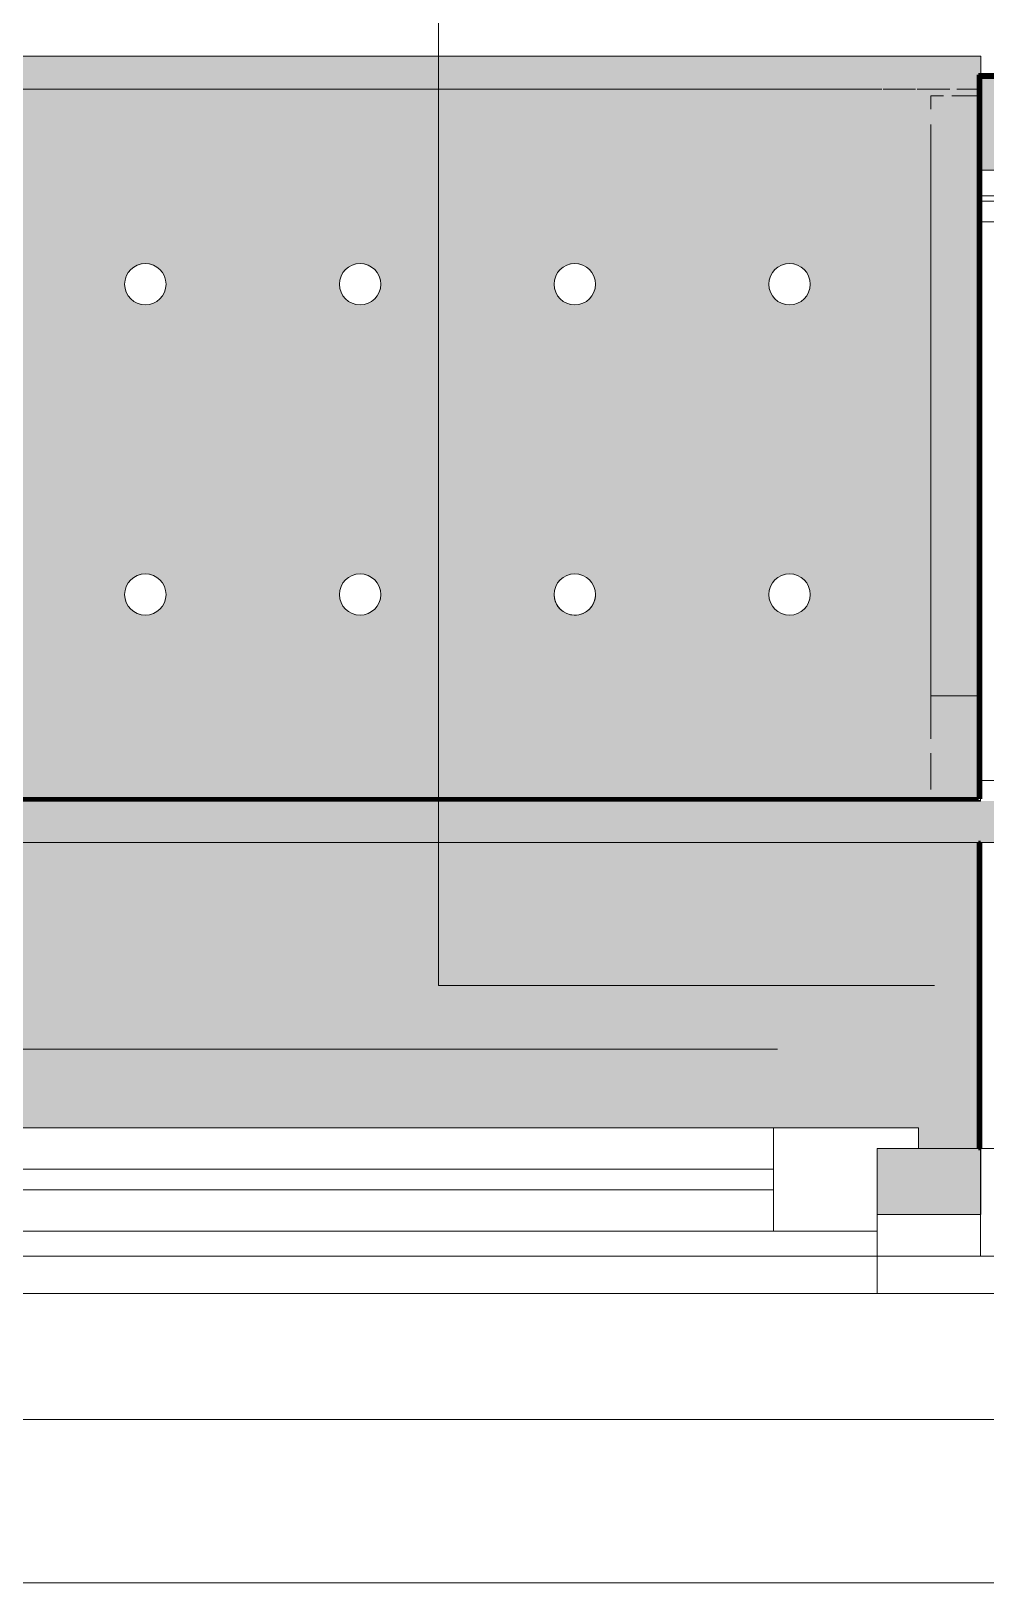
# Model space of a CAD drawing. Header units: millimetres. Extents: x 35157 to 232994, y -8553 to 29000.
# Drawn here: x 51431 to 51893, y -258 to 492 of the extents above; entities that cross this region are included whole.
import ezdxf

# ---------------------------------------------------------------- set-up
doc = ezdxf.new("R2010")
doc.units = ezdxf.units.MM
doc.linetypes.add('Осевая', pattern=[3175, 635, -476.25, 1587.5, -476.25])
for name, color, linetype, lineweight in [('A-GLAZ', 7, 'Continuous', 9), ('A-GLAZ-1', 7, 'Continuous', 13), ('A-WALL', 7, 'Continuous', 9), ('A-WALL-IDEN', 7, 'Continuous', 9), ('I-WALL', 7, 'Continuous', 9), ('Оси-2', 7, 'Осевая', 9)]:
    doc.layers.add(name, color=color, linetype=linetype, lineweight=lineweight)
for name, color, linetype, lineweight, true_color in [('A-WALL-1', 7, 'Continuous', 9, 0xc0c0c0), ('A-WALL-2', 7, 'Continuous', 9, 0xcbc7bf), ('A-WALL-4', 7, 'Continuous', 9, 0xff80c0), ('I-WALL-19', 7, 'Continuous', 80, 0xffd2ff), ('I-WALL-5', 7, 'Continuous', 9, 0xc0c0c0), ('I-WALL-9', 7, 'Continuous', 80, 0xff80c0), ('S-WALL-ANLY', 7, 'Continuous', 13, 0x008040), ('Знаки-1', 7, 'Continuous', 9, 0xc1bbaf), ('Знаки-3', 9, 'Continuous', 9, 0x808080), ('Знаки-4', 7, 'Continuous', 9, 0xaba79f), ('Знаки-5', 7, 'Continuous', 9, 0xd1cabb), ('Знаки-6', 7, 'Continuous', 9, 0xccc5b7), ('Знаки-7', 7, 'Continuous', 9, 0xd5cdbe), ('Знаки-8', 7, 'Continuous', 9, 0xd4ccbd)]:
    doc.layers.add(name, color=color, linetype=linetype, lineweight=lineweight, true_color=true_color)
doc.layers.add('Знаки-2', color=7, linetype='Continuous', lineweight=9, transparency=0.5)
pattern_1 = [(0, (0, 0), (121.92, 30.48), [10.058, -81.382, 10.058, -81.382, -487.68]), (0, (0, 0), (121.92, 30.48), [-182.88, 10.058, -172.822, 10.058, -81.382, -213.36]), (0, (0, 0), (121.92, 30.48), [-457.2, 10.058, -50.902, 10.058, -142.342]), (120, (45.72, 15.24), (-87.356454, 90.345817), [10.058, -81.382, 10.058, -81.382, -487.68]), (120, (45.72, 15.24), (-87.356454, 90.345817), [-182.88, 10.058, -172.822, 10.058, -81.382, -213.36]), (120, (45.72, 15.24), (-87.356454, 90.345817), [-457.2, 10.058, -50.902, 10.058, -142.342]), (240, (60.96, 76.2), (-34.563546, -120.825817), [10.058, -81.382, 10.058, -81.382, -487.68]), (240, (60.96, 76.2), (-34.563546, -120.825817), [-182.88, 10.058, -172.822, 10.058, -81.382, -213.36]), (240, (60.96, 76.2), (-34.563546, -120.825817), [-457.2, 10.058, -50.902, 10.058, -142.342])]
pattern_2 = [(45, (0, 0), (-106.066, 106.066), []), (135, (0, 0), (-106.066, -106.066), [])]

# ---------------------------------------------------------------- blocks, each defined once
blk = doc.blocks.new('120_Окно_СКБ_2Ст - 120_Окно_СКБ_2Ст 3100х2500 _мал_ створка слева-2_-V21-План отделки стен 2 этажа в осях 12-23')
at = {"layer": 'A-GLAZ'}
for p, q in [((1550, -57), (-1550, -57)), ((-1430, -107), (-770, -107)), ((-770, -117), (-1430, -117)), ((-1550, -127), (-1530.21, -127)), ((-1530.21, -127), (-1500, -127))]:
    blk.add_line(p, q, dxfattribs=at)
at = {"layer": 'A-GLAZ-1'}
for p, q in [((-1550, -57), (-1480, -57)), ((-1480, -57), (-1480, -127)), ((-720, -87), (-1480, -87)), ((-1480, -87), (-1480, -127)), ((-1430, -137), (-1430, -87)), ((-1480, -127), (-1550, -127)), ((-1480, -127), (-1500, -127)), ((-1500, -127), (-1500, -137)), ((-1500, -137), (-700, -137)), ((-700, -137), (-1500, -137))]:
    blk.add_line(p, q, dxfattribs=at)
blk = doc.blocks.new('Зашивка радиатора_ с перфорацией М6 - Зашивка радиатора_ с перфорацией М6-V45-План отделки стен 2 этажа в осях 12-23')
at = {"layer": 'Знаки-2'}
for points in [[(2640.21, 380), (2640.21, 348.19), (2660.21, 348.19), (2660.21, 338.19), (490.21, 338.19), (490.21, 348.19), (510.21, 348.19), (510.21, 380), (440.21, 380), (440.21, 348.19), (460.21, 348.19), (460.21, 338.19), (-339.79, 338.19), (-339.79, 348.19), (-319.79, 348.19), (-319.79, 380), (-370, 380), (-369.79, 200.19), (2690, 200.19), (2690, 380), (2660.21, 380)], [(2682.15, -163.94), (-369.79, -163.94), (-370, -179.94), (2690, -179.94), (2690, -163.94), (2682.38, -163.94)], [(-225.86, -163.94), (-260, -164.51), (-259.32, -179.94), (-220, -179.94), (-220.68, -163.94), (-222.83, -163.94)], [(-225.86, -163.94), (-260, -164.51), (-259.32, -179.94), (-220, -179.94), (-220.68, -163.94), (-222.83, -163.94)], [(-239.38, -163.94), (-250, -163.94), (-249.66, -179.94), (-230, -179.94), (-230.34, -163.94), (-237.41, -163.94)], [(-230, -163.94), (-250, -163.94), (-249.66, -179.94), (-230, -179.94), (-230, -164.72)], [(-154.14, -163.94), (-160, -164.19), (-159.32, -179.94), (-120, -179.94), (-120.68, -163.94), (-150, -163.94)], [(-135, -163.94), (-160, -164.19), (-159.32, -179.94), (-120, -179.94), (-120.68, -163.94), (-134.82, -163.94)], [(-140.07, -163.94), (-150, -164.63), (-149.66, -179.94), (-130, -179.94), (-130.34, -163.94), (-140, -163.94)], [(-147.07, -163.94), (-150, -164.63), (-149.66, -179.94), (-130, -179.94), (-130.34, -163.94), (-145.18, -163.94)], [(-60, -163.94), (-59.32, -179.94), (-20, -179.94), (-20.68, -163.94), (-59.32, -163.94)], [(-60, -163.94), (-59.32, -179.94), (-20, -179.94), (-20.68, -163.94), (-59.32, -163.94)], [(-49.66, -163.94), (-50, -163.94), (-49.66, -179.94), (-30, -179.94), (-30.34, -163.94), (-48.66, -163.94)], [(-32.93, -163.94), (-50, -163.94), (-49.66, -179.94), (-30, -179.94), (-30.34, -163.94), (-31.34, -163.94)], [(50.34, -163.94), (40, -163.94), (40.68, -179.94), (80, -179.94), (79.32, -163.94), (51.34, -163.94)], [(40, -163.94), (40.68, -179.94), (80, -179.94), (79.32, -163.94), (40.68, -163.94)], [(67.07, -163.94), (50, -163.94), (50.34, -179.94), (70, -179.94), (69.66, -163.94), (68.66, -163.94)], [(52.93, -163.94), (50, -163.94), (50.34, -179.94), (70, -179.94), (69.66, -163.94), (55, -163.94)]]:
    blk.add_hatch(color=256, dxfattribs=at).paths.add_polyline_path(points)
h = blk.add_hatch(color=256, dxfattribs=at)
h.paths.add_polyline_path([(2690, 180), (-369.79, 179.19), (-369.79, -179.94), (2690, -179.94), (2690, 96.12)])
h.paths.add_polyline_path([(2627.5, 90.35), (2632.5, 89.02), (2636.16, 85.35), (2637.5, 80.35), (2636.16, 75.35), (2632.5, 71.69), (2627.5, 70.35), (2622.5, 71.69), (2618.84, 75.35), (2617.5, 80.35), (2618.84, 85.35), (2622.5, 89.02), (2624.91, 90.01)])
h.paths.add_polyline_path([(2523.75, 90.35), (2528.75, 89.02), (2532.41, 85.35), (2533.75, 80.35), (2532.41, 75.35), (2528.75, 71.69), (2523.75, 70.35), (2518.75, 71.69), (2515.09, 75.35), (2513.75, 80.35), (2515.09, 85.35), (2518.75, 89.02), (2521.16, 90.01)])
h.paths.add_polyline_path([(2420, 90.35), (2425, 89.02), (2428.66, 85.35), (2430, 80.35), (2428.66, 75.35), (2425, 71.69), (2420, 70.35), (2415, 71.69), (2411.34, 75.35), (2410, 80.35), (2411.34, 85.35), (2415, 89.02), (2417.41, 90.01)])
h.paths.add_polyline_path([(863.75, 90.35), (868.75, 89.02), (872.41, 85.35), (873.75, 80.35), (872.41, 75.35), (868.75, 71.69), (863.75, 70.35), (858.75, 71.69), (855.09, 75.35), (853.75, 80.35), (855.09, 85.35), (858.75, 89.02), (861.16, 90.01)])
h.paths.add_polyline_path([(2316.25, 90.35), (2321.25, 89.02), (2324.91, 85.35), (2326.25, 80.35), (2324.91, 75.35), (2321.25, 71.69), (2316.25, 70.35), (2311.25, 71.69), (2307.59, 75.35), (2306.25, 80.35), (2307.59, 85.35), (2311.25, 89.02), (2313.66, 90.01)])
h.paths.add_polyline_path([(1071.25, 90.35), (1076.25, 89.02), (1079.91, 85.35), (1081.25, 80.35), (1079.91, 75.35), (1076.25, 71.69), (1071.25, 70.35), (1066.25, 71.69), (1062.59, 75.35), (1061.25, 80.35), (1062.59, 85.35), (1066.25, 89.02), (1068.66, 90.01)])
h.paths.add_polyline_path([(967.5, 90.35), (972.5, 89.02), (976.16, 85.35), (977.5, 80.35), (976.16, 75.35), (972.5, 71.69), (967.5, 70.35), (962.5, 71.69), (958.84, 75.35), (957.5, 80.35), (958.84, 85.35), (962.5, 89.02), (964.91, 90.01)])
h.paths.add_polyline_path([(2108.75, 90.35), (2113.75, 89.02), (2117.41, 85.35), (2118.75, 80.35), (2117.41, 75.35), (2113.75, 71.69), (2108.75, 70.35), (2103.75, 71.69), (2100.09, 75.35), (2098.75, 80.35), (2100.09, 85.35), (2103.75, 89.02), (2106.16, 90.01)])
h.paths.add_polyline_path([(1278.75, 90.35), (1283.75, 89.02), (1287.41, 85.35), (1288.75, 80.35), (1287.41, 75.35), (1283.75, 71.69), (1278.75, 70.35), (1273.75, 71.69), (1270.09, 75.35), (1268.75, 80.35), (1270.09, 85.35), (1273.75, 89.02), (1276.16, 90.01)])
h.paths.add_polyline_path([(1175, 90.35), (1180, 89.02), (1183.66, 85.35), (1185, 80.35), (1183.66, 75.35), (1180, 71.69), (1175, 70.35), (1170, 71.69), (1166.34, 75.35), (1165, 80.35), (1166.34, 85.35), (1170, 89.02), (1172.41, 90.01)])
h.paths.add_polyline_path([(2212.5, 90.35), (2217.5, 89.02), (2221.16, 85.35), (2222.5, 80.35), (2221.16, 75.35), (2217.5, 71.69), (2212.5, 70.35), (2207.5, 71.69), (2203.84, 75.35), (2202.5, 80.35), (2203.84, 85.35), (2207.5, 89.02), (2209.91, 90.01)])
h.paths.add_polyline_path([(1382.5, 90.35), (1387.5, 89.02), (1391.16, 85.35), (1392.5, 80.35), (1391.16, 75.35), (1387.5, 71.69), (1382.5, 70.35), (1377.5, 71.69), (1373.84, 75.35), (1372.5, 80.35), (1373.84, 85.35), (1377.5, 89.02), (1379.91, 90.01)])
h.paths.add_polyline_path([(1901.25, 90.35), (1906.25, 89.02), (1909.91, 85.35), (1911.25, 80.35), (1909.91, 75.35), (1906.25, 71.69), (1901.25, 70.35), (1896.25, 71.69), (1892.59, 75.35), (1891.25, 80.35), (1892.59, 85.35), (1896.25, 89.02), (1898.66, 90.01)])
h.paths.add_polyline_path([(1486.25, 90.35), (1491.25, 89.02), (1494.91, 85.35), (1496.25, 80.35), (1494.91, 75.35), (1491.25, 71.69), (1486.25, 70.35), (1481.25, 71.69), (1477.59, 75.35), (1476.25, 80.35), (1477.59, 85.35), (1481.25, 89.02), (1483.66, 90.01)])
h.paths.add_polyline_path([(1590, 90.35), (1595, 89.02), (1598.66, 85.35), (1600, 80.35), (1598.66, 75.35), (1595, 71.69), (1590, 70.35), (1585, 71.69), (1581.34, 75.35), (1580, 80.35), (1581.34, 85.35), (1585, 89.02), (1587.41, 90.01)])
h.paths.add_polyline_path([(2005, 90.35), (2010, 89.02), (2013.66, 85.35), (2015, 80.35), (2013.66, 75.35), (2010, 71.69), (2005, 70.35), (2000, 71.69), (1996.34, 75.35), (1995, 80.35), (1996.34, 85.35), (2000, 89.02), (2002.41, 90.01)])
h.paths.add_polyline_path([(1797.5, 90.35), (1802.5, 89.02), (1806.16, 85.35), (1807.5, 80.35), (1806.16, 75.35), (1802.5, 71.69), (1797.5, 70.35), (1792.5, 71.69), (1788.84, 75.35), (1787.5, 80.35), (1788.84, 85.35), (1792.5, 89.02), (1794.91, 90.01)])
h.paths.add_polyline_path([(1693.75, 90.35), (1698.75, 89.02), (1702.41, 85.35), (1703.75, 80.35), (1702.41, 75.35), (1698.75, 71.69), (1693.75, 70.35), (1688.75, 71.69), (1685.09, 75.35), (1683.75, 80.35), (1685.09, 85.35), (1688.75, 89.02), (1691.16, 90.01)])
h.paths.add_polyline_path([(241.25, 90.35), (246.25, 89.02), (249.91, 85.35), (251.25, 80.35), (249.91, 75.35), (246.25, 71.69), (241.25, 70.35), (236.25, 71.69), (232.59, 75.35), (231.25, 80.35), (232.59, 85.35), (236.25, 89.02), (238.66, 90.01)])
h.paths.add_polyline_path([(552.5, 90.35), (557.5, 89.02), (561.16, 85.35), (562.5, 80.35), (561.16, 75.35), (557.5, 71.69), (552.5, 70.35), (547.5, 71.69), (543.84, 75.35), (542.5, 80.35), (543.84, 85.35), (547.5, 89.02), (549.91, 90.01)])
h.paths.add_polyline_path([(-277.5, 90.35), (-272.5, 89.02), (-268.84, 85.35), (-267.5, 80.35), (-268.84, 75.35), (-272.5, 71.69), (-277.5, 70.35), (-282.5, 71.69), (-286.16, 75.35), (-287.5, 80.35), (-286.16, 85.35), (-282.5, 89.02), (-280.09, 90.01)])
h.paths.add_polyline_path([(656.25, 90.35), (661.25, 89.02), (664.91, 85.35), (666.25, 80.35), (664.91, 75.35), (661.25, 71.69), (656.25, 70.35), (651.25, 71.69), (647.59, 75.35), (646.25, 80.35), (647.59, 85.35), (651.25, 89.02), (653.66, 90.01)])
h.paths.add_polyline_path([(-70, 90.35), (-65, 89.02), (-61.34, 85.35), (-60, 80.35), (-61.34, 75.35), (-65, 71.69), (-70, 70.35), (-75, 71.69), (-78.66, 75.35), (-80, 80.35), (-78.66, 85.35), (-75, 89.02), (-72.59, 90.01)])
h.paths.add_polyline_path([(448.75, 90.35), (453.75, 89.02), (457.41, 85.35), (458.75, 80.35), (457.41, 75.35), (453.75, 71.69), (448.75, 70.35), (443.75, 71.69), (440.09, 75.35), (438.75, 80.35), (440.09, 85.35), (443.75, 89.02), (446.16, 90.01)])
h.paths.add_polyline_path([(345, 90.35), (350, 89.02), (353.66, 85.35), (355, 80.35), (353.62, 75.3), (350, 71.69), (345, 70.35), (340, 71.69), (336.34, 75.35), (335, 80.35), (336.34, 85.35), (340, 89.02), (342.41, 90.01)])
h.paths.add_polyline_path([(760, 90.35), (765, 89.02), (768.66, 85.35), (770, 80.35), (768.66, 75.35), (765, 71.69), (760, 70.35), (755, 71.69), (751.34, 75.35), (750, 80.35), (751.34, 85.35), (755, 89.02), (757.41, 90.01)])
h.paths.add_polyline_path([(-173.75, 90.35), (-168.75, 89.02), (-165.09, 85.35), (-163.75, 80.35), (-165.09, 75.35), (-168.75, 71.69), (-173.75, 70.35), (-178.75, 71.69), (-182.41, 75.35), (-183.75, 80.35), (-182.41, 85.35), (-178.75, 89.02), (-176.34, 90.01)])
h.paths.add_polyline_path([(33.75, 90.35), (38.75, 89.02), (42.41, 85.35), (43.75, 80.35), (42.41, 75.35), (38.75, 71.69), (33.75, 70.35), (28.75, 71.69), (25.09, 75.35), (23.75, 80.35), (25.09, 85.35), (28.75, 89.02), (31.16, 90.01)])
h.paths.add_polyline_path([(137.5, 90.35), (142.5, 89.02), (146.16, 85.35), (147.5, 80.35), (146.16, 75.35), (142.5, 71.69), (137.5, 70.35), (132.5, 71.69), (128.84, 75.35), (127.5, 80.35), (128.84, 85.35), (132.5, 89.02), (134.91, 90.01)])
h.paths.add_polyline_path([(1071.25, -59.65), (1076.25, -60.98), (1079.91, -64.65), (1081.25, -69.65), (1079.91, -74.65), (1076.25, -78.31), (1071.25, -79.65), (1066.25, -78.31), (1062.59, -74.65), (1061.25, -69.65), (1062.59, -64.65), (1066.25, -60.98), (1068.66, -59.99)])
h.paths.add_polyline_path([(1797.5, -59.65), (1802.5, -60.98), (1806.16, -64.65), (1807.5, -69.65), (1806.16, -74.65), (1802.5, -78.31), (1797.5, -79.65), (1792.5, -78.31), (1788.84, -74.65), (1787.5, -69.65), (1788.84, -64.65), (1792.5, -60.98), (1794.91, -59.99)])
h.paths.add_polyline_path([(863.75, -59.65), (868.75, -60.98), (872.41, -64.65), (873.75, -69.65), (872.41, -74.65), (868.75, -78.31), (863.75, -79.65), (858.75, -78.31), (855.09, -74.65), (853.75, -69.65), (855.09, -64.65), (858.75, -60.98), (861.16, -59.99)])
h.paths.add_polyline_path([(1901.25, -59.65), (1906.25, -60.98), (1909.91, -64.65), (1911.25, -69.65), (1909.91, -74.65), (1906.25, -78.31), (1901.25, -79.65), (1896.25, -78.31), (1892.59, -74.65), (1891.25, -69.65), (1892.59, -64.65), (1896.25, -60.98), (1898.66, -59.99)])
h.paths.add_polyline_path([(2316.25, -59.65), (2321.25, -60.98), (2324.91, -64.65), (2326.25, -69.65), (2324.91, -74.65), (2321.25, -78.31), (2316.25, -79.65), (2311.25, -78.31), (2307.59, -74.65), (2306.25, -69.65), (2307.59, -64.65), (2311.25, -60.98), (2313.66, -59.99)])
h.paths.add_polyline_path([(1382.5, -59.65), (1387.5, -60.98), (1391.16, -64.65), (1392.5, -69.65), (1391.16, -74.65), (1387.5, -78.31), (1382.5, -79.65), (1377.5, -78.31), (1373.84, -74.65), (1372.5, -69.65), (1373.84, -64.65), (1377.5, -60.98), (1379.91, -59.99)])
h.paths.add_polyline_path([(2005, -59.65), (2010, -60.98), (2013.66, -64.65), (2015, -69.65), (2013.66, -74.65), (2010, -78.31), (2005, -79.65), (2000, -78.31), (1996.34, -74.65), (1995, -69.65), (1996.34, -64.65), (2000, -60.98), (2002.41, -59.99)])
h.paths.add_polyline_path([(1486.25, -59.65), (1491.25, -60.98), (1494.91, -64.65), (1496.25, -69.65), (1494.91, -74.65), (1491.25, -78.31), (1486.25, -79.65), (1481.25, -78.31), (1477.59, -74.65), (1476.25, -69.65), (1477.59, -64.65), (1481.25, -60.98), (1483.66, -59.99)])
h.paths.add_polyline_path([(760, -59.65), (765, -60.98), (768.66, -64.65), (770, -69.65), (768.66, -74.65), (765, -78.31), (760, -79.65), (755, -78.31), (751.34, -74.65), (750, -69.65), (751.34, -64.65), (755, -60.98), (757.41, -59.99)])
h.paths.add_polyline_path([(1590, -59.65), (1595, -60.98), (1598.66, -64.65), (1600, -69.65), (1598.66, -74.65), (1595, -78.31), (1590, -79.65), (1585, -78.31), (1581.34, -74.65), (1580, -69.65), (1581.34, -64.65), (1585, -60.98), (1587.41, -59.99)])
h.paths.add_polyline_path([(2627.5, -59.65), (2632.5, -60.98), (2636.16, -64.65), (2637.5, -69.65), (2636.16, -74.65), (2632.5, -78.31), (2627.5, -79.65), (2622.5, -78.31), (2618.84, -74.65), (2617.5, -69.65), (2618.84, -64.65), (2622.5, -60.98), (2624.91, -59.99)])
h.paths.add_polyline_path([(2420, -59.65), (2425, -60.98), (2428.66, -64.65), (2430, -69.65), (2428.66, -74.65), (2425, -78.31), (2420, -79.65), (2415, -78.31), (2411.34, -74.65), (2410, -69.65), (2411.34, -64.65), (2415, -60.98), (2417.41, -59.99)])
h.paths.add_polyline_path([(2523.75, -59.65), (2528.75, -60.98), (2532.41, -64.65), (2533.75, -69.65), (2532.41, -74.65), (2528.75, -78.31), (2523.75, -79.65), (2518.75, -78.31), (2515.09, -74.65), (2513.75, -69.65), (2515.09, -64.65), (2518.75, -60.98), (2521.16, -59.99)])
h.paths.add_polyline_path([(1693.75, -59.65), (1698.75, -60.98), (1702.41, -64.65), (1703.75, -69.65), (1702.41, -74.65), (1698.75, -78.31), (1693.75, -79.65), (1688.75, -78.31), (1685.09, -74.65), (1683.75, -69.65), (1685.09, -64.65), (1688.75, -60.98), (1691.16, -59.99)])
h.paths.add_polyline_path([(1278.75, -59.65), (1283.75, -60.98), (1287.41, -64.65), (1288.75, -69.65), (1287.41, -74.65), (1283.75, -78.31), (1278.75, -79.65), (1273.75, -78.31), (1270.09, -74.65), (1268.75, -69.65), (1270.09, -64.65), (1273.75, -60.98), (1276.16, -59.99)])
h.paths.add_polyline_path([(967.5, -59.65), (972.5, -60.98), (976.16, -64.65), (977.5, -69.65), (976.16, -74.65), (972.5, -78.31), (967.5, -79.65), (962.5, -78.31), (958.84, -74.65), (957.5, -69.65), (958.84, -64.65), (962.5, -60.98), (964.91, -59.99)])
h.paths.add_polyline_path([(2212.5, -59.65), (2217.5, -60.98), (2221.16, -64.65), (2222.5, -69.65), (2221.16, -74.65), (2217.5, -78.31), (2212.5, -79.65), (2207.5, -78.31), (2203.84, -74.65), (2202.5, -69.65), (2203.84, -64.65), (2207.5, -60.98), (2209.91, -59.99)])
h.paths.add_polyline_path([(1175, -59.65), (1180, -60.98), (1183.66, -64.65), (1185, -69.65), (1183.66, -74.65), (1180, -78.31), (1175, -79.65), (1170, -78.31), (1166.34, -74.65), (1165, -69.65), (1166.34, -64.65), (1170, -60.98), (1172.41, -59.99)])
h.paths.add_polyline_path([(2108.75, -59.65), (2113.75, -60.98), (2117.41, -64.65), (2118.75, -69.65), (2117.41, -74.65), (2113.75, -78.31), (2108.75, -79.65), (2103.75, -78.31), (2100.09, -74.65), (2098.75, -69.65), (2100.09, -64.65), (2103.75, -60.98), (2106.16, -59.99)])
h.paths.add_polyline_path([(-70, -59.65), (-65, -60.98), (-61.34, -64.65), (-60, -69.65), (-61.34, -74.65), (-65, -78.31), (-70, -79.65), (-75, -78.31), (-78.66, -74.65), (-80, -69.65), (-78.66, -64.65), (-75, -60.98), (-72.59, -59.99)])
h.paths.add_polyline_path([(552.5, -59.65), (557.5, -60.98), (561.16, -64.65), (562.5, -69.65), (561.16, -74.65), (557.5, -78.31), (552.5, -79.65), (547.5, -78.31), (543.84, -74.65), (542.5, -69.65), (543.84, -64.65), (547.5, -60.98), (549.91, -59.99)])
h.paths.add_polyline_path([(-277.5, -59.65), (-272.5, -60.98), (-268.84, -64.65), (-267.5, -69.65), (-268.84, -74.65), (-272.5, -78.31), (-277.5, -79.65), (-282.5, -78.31), (-286.16, -74.65), (-287.5, -69.65), (-286.16, -64.65), (-282.5, -60.98), (-280.09, -59.99)])
h.paths.add_polyline_path([(-173.75, -59.65), (-168.75, -60.98), (-165.09, -64.65), (-163.75, -69.65), (-165.09, -74.65), (-168.75, -78.31), (-173.75, -79.65), (-178.75, -78.31), (-182.41, -74.65), (-183.75, -69.65), (-182.41, -64.65), (-178.75, -60.98), (-176.34, -59.99)])
h.paths.add_polyline_path([(656.25, -59.65), (661.25, -60.98), (664.91, -64.65), (666.25, -69.65), (664.91, -74.65), (661.25, -78.31), (656.25, -79.65), (651.25, -78.31), (647.59, -74.65), (646.25, -69.65), (647.59, -64.65), (651.25, -60.98), (653.66, -59.99)])
h.paths.add_polyline_path([(33.75, -59.65), (38.75, -60.98), (42.41, -64.65), (43.75, -69.65), (42.41, -74.65), (38.75, -78.31), (33.75, -79.65), (28.75, -78.31), (25.09, -74.65), (23.75, -69.65), (25.09, -64.65), (28.75, -60.98), (31.16, -59.99)])
h.paths.add_polyline_path([(137.5, -59.65), (142.5, -60.98), (146.16, -64.65), (147.5, -69.65), (146.16, -74.65), (142.5, -78.31), (137.5, -79.65), (132.5, -78.31), (128.84, -74.65), (127.5, -69.65), (128.84, -64.65), (132.5, -60.98), (134.91, -59.99)])
h.paths.add_polyline_path([(241.25, -59.65), (246.25, -60.98), (249.91, -64.65), (251.25, -69.65), (249.91, -74.65), (246.25, -78.31), (241.25, -79.65), (236.25, -78.31), (232.59, -74.65), (231.25, -69.65), (232.59, -64.65), (236.25, -60.98), (238.66, -59.99)])
h.paths.add_polyline_path([(448.75, -59.65), (453.75, -60.98), (457.41, -64.65), (458.75, -69.65), (457.41, -74.65), (453.75, -78.31), (448.75, -79.65), (443.75, -78.31), (440.09, -74.65), (438.75, -69.65), (440.09, -64.65), (443.75, -60.98), (446.16, -59.99)])
h.paths.add_polyline_path([(345, -59.65), (350, -60.98), (353.66, -64.65), (355, -69.65), (353.62, -74.7), (350, -78.31), (345, -79.65), (340, -78.31), (336.34, -74.65), (335, -69.65), (336.34, -64.65), (340, -60.98), (342.41, -59.99)])
h.paths.add_polyline_path([(-234.99, -169.81), (-369.79, -179.91), (-369.79, -179.92)])
at = {"layer": 'Знаки-1'}
for p, q in [((2690, 180), (-369.79, 180)), ((-369.79, 180), (2690, 180)), ((-358.26, -163.94), (-369.79, -163.94)), ((-339.21, -163.94), (-354.88, -163.94)), ((-322.71, -163.94), (-338.39, -163.94)), ((-260, -163.94), (-322.14, -163.94)), ((-260, -163.94), (-259.32, -163.94)), ((-250, -163.94), (-260, -163.94)), ((-259.32, -163.94), (-250, -163.94)), ((-250, -163.94), (-242.59, -163.94)), ((-245, -163.94), (-250, -163.94)), ((-240, -163.94), (-245, -163.94)), ((-242.59, -163.94), (-240, -163.94)), ((-239.37, -163.94), (-231.34, -163.94)), ((-232.93, -163.94), (-239.37, -163.94)), ((-230, -163.94), (-232.93, -163.94)), ((-231.34, -163.94), (-230, -163.94)), ((-230, -163.94), (-222.8, -163.94)), ((-225.86, -163.94), (-230, -163.94)), ((-222.8, -163.94), (-225.86, -163.94)), ((-222.68, -163.94), (-220, -163.94)), ((-220, -163.94), (-222.68, -163.94)), ((-160, -163.94), (-220, -163.94)), ((-160, -163.94), (-159.32, -163.94)), ((-157.32, -163.94), (-160, -163.94)), ((-159.32, -163.94), (-157.32, -163.94)), ((-156.71, -163.94), (-140.07, -163.94)), ((-140.07, -163.94), (-156.71, -163.94)), ((-140, -163.94), (-134.82, -163.94)), ((-134.82, -163.94), (-140, -163.94)), ((-134.82, -163.94), (-123.41, -163.94)), ((-123.41, -163.94), (-134.82, -163.94)), ((-122.68, -163.94), (-120, -163.94)), ((-120, -163.94), (-122.68, -163.94)), ((-60, -163.94), (-120, -163.94)), ((-60, -163.94), (-50, -163.94)), ((-45.18, -163.94), (-60, -163.94)), ((-50, -163.94), (-25.86, -163.94)), ((-22.68, -163.94), (-45.18, -163.94)), ((-25.86, -163.94), (-20, -163.94)), ((-20, -163.94), (-22.68, -163.94)), ((40, -163.94), (-20, -163.94)), ((40, -163.94), (50, -163.94)), ((50, -163.94), (40, -163.94)), ((50, -163.94), (70, -163.94)), ((70, -163.94), (50, -163.94)), ((70, -163.94), (80, -163.94)), ((80, -163.94), (70, -163.94)), ((140, -163.94), (80, -163.94)), ((-370, -169.81), (-370, -179.94)), ((-370, -179.94), (-260, -179.94)), ((-260, -179.94), (-250, -179.94)), ((-250, -179.94), (-260, -179.94)), ((-250, -179.94), (-230, -179.94)), ((-245, -179.94), (-250, -179.94)), ((-230, -179.94), (-245, -179.94)), ((-230, -179.94), (-220, -179.94)), ((-220, -179.94), (-230, -179.94)), ((-220, -179.94), (-160, -179.94)), ((-160, -179.94), (-120, -179.94)), ((-120, -179.94), (-160, -179.94)), ((-120, -179.94), (-60, -179.94)), ((-60, -179.94), (-20, -179.94)), ((-20, -179.94), (-60, -179.94)), ((-20, -179.94), (40, -179.94)), ((40, -179.94), (50, -179.94)), ((50, -179.94), (40, -179.94)), ((50, -179.94), (55, -179.94)), ((70, -179.94), (50, -179.94)), ((55, -179.94), (65, -179.94)), ((65, -179.94), (70, -179.94)), ((70, -179.94), (80, -179.94)), ((80, -179.94), (70, -179.94)), ((80, -179.94), (140, -179.94))]:
    blk.add_line(p, q, dxfattribs=at)
at = {"layer": 'Знаки-3'}
for p, q in [((-319.79, 380), (-370, 380)), ((-370, 380), (-370, 200.19)), ((-369.79, 180), (2690, 180)), ((2690, 180), (-369.79, 180)), ((-370, -169.81), (-370, -179.94)), ((-370, -179.94), (2690, -179.94))]:
    blk.add_line(p, q, dxfattribs=at)
for centre, start, end in [((-277.5, 80.35), 0, 180), ((-173.75, 80.35), 0, 180), ((-70, 80.35), 0, 180), ((33.75, 80.35), 0, 180), ((-277.5, 80.35), 180, 360), ((-173.75, 80.35), 180, 0), ((-70, 80.35), 180, 0), ((33.75, 80.35), 180, 360), ((-277.5, -69.65), 0, 180), ((-173.75, -69.65), 0, 180), ((-70, -69.65), 0, 180), ((33.75, -69.65), 0, 180), ((-277.5, -69.65), 180, 0), ((-173.75, -69.65), 180, 0), ((-70, -69.65), 180, 0), ((33.75, -69.65), 180, 0)]:
    blk.add_arc(centre, 10, start, end, dxfattribs=at)
at = {"layer": 'Знаки-4'}
for p, q in [((-370, 200.19), (-370, 380)), ((-370, 380), (-319.79, 380)), ((-369.79, -163.94), (-358.26, -163.94)), ((-354.88, -163.94), (-339.21, -163.94)), ((-338.39, -163.94), (-322.71, -163.94)), ((-322.14, -163.94), (2646.93, -163.94)), ((-370, -179.94), (-370, -169.81)), ((-370, -169.81), (-370, -179.94)), ((2690, -179.94), (-370, -179.94)), ((2690, -179.94), (-370, -179.94))]:
    blk.add_line(p, q, dxfattribs=at)
for centre, start, end in [((-277.5, 80.35), 0, 180), ((-173.75, 80.35), 75, 180), ((-70, 80.35), 0, 180), ((33.75, 80.35), 0, 180), ((-173.75, 80.35), 0, 75), ((-277.5, 80.35), 180, 360), ((-173.75, 80.35), 180, 360), ((-70, 80.35), 180, 360), ((33.75, 80.35), 180, 360), ((-277.5, -69.65), 0, 180), ((-173.75, -69.65), 0, 180), ((-70, -69.65), 0, 180), ((33.75, -69.65), 0, 180), ((-277.5, -69.65), 180, 360), ((-173.75, -69.65), 180, 360), ((-70, -69.65), 180, 360), ((33.75, -69.65), 180, 360)]:
    blk.add_arc(centre, 10, start, end, dxfattribs=at)
at = {"layer": 'Знаки-5'}
for p, q in [((-250, -163.94), (-259.32, -163.94)), ((-250, -163.94), (-245.19, -163.94)), ((-245.19, -163.94), (-250, -163.94)), ((-245, -163.94), (-240, -163.94)), ((-240, -163.94), (-245, -163.94)), ((-239.37, -163.94), (-235, -163.94)), ((-235, -163.94), (-239.37, -163.94)), ((-234.81, -163.94), (-230.34, -163.94)), ((-232.93, -163.94), (-234.81, -163.94)), ((-230, -163.94), (-232.93, -163.94)), ((-230.34, -163.94), (-230, -163.94)), ((-222.83, -163.94), (-230, -163.94)), ((-220.68, -163.94), (-222.68, -163.94)), ((-157.32, -163.94), (-159.32, -163.94)), ((-150, -163.94), (-156.62, -163.94)), ((-150, -163.94), (-145.19, -163.94)), ((-149.66, -163.94), (-150, -163.94)), ((-145.19, -163.94), (-149.66, -163.94)), ((-145, -163.94), (-140.07, -163.94)), ((-140.07, -163.94), (-145, -163.94)), ((-140, -163.94), (-135, -163.94)), ((-135, -163.94), (-140, -163.94)), ((-134.81, -163.94), (-130, -163.94)), ((-130, -163.94), (-134.81, -163.94)), ((-123.52, -163.94), (-130, -163.94)), ((-120.68, -163.94), (-122.68, -163.94)), ((-50, -163.94), (-59.32, -163.94)), ((-48.72, -163.94), (-45.18, -163.94)), ((-45.18, -163.94), (-48.72, -163.94)), ((-45, -163.94), (-35, -163.94)), ((-35, -163.94), (-45, -163.94)), ((-34.82, -163.94), (-31.28, -163.94)), ((-31.28, -163.94), (-34.82, -163.94)), ((-21.46, -163.94), (-30, -163.94)), ((50, -163.94), (40.68, -163.94)), ((50, -163.94), (54.81, -163.94)), ((50.34, -163.94), (50, -163.94)), ((54.81, -163.94), (50.34, -163.94)), ((55, -163.94), (65, -163.94)), ((65, -163.94), (55, -163.94)), ((65.19, -163.94), (70, -163.94)), ((67.07, -163.94), (65.19, -163.94)), ((70, -163.94), (67.07, -163.94)), ((79.32, -163.94), (70, -163.94)), ((-259.32, -179.94), (-250, -179.94)), ((-250, -179.94), (-245.19, -179.94)), ((-245.19, -179.94), (-250, -179.94)), ((-245, -179.94), (-235, -179.94)), ((-235, -179.94), (-245, -179.94)), ((-234.81, -179.94), (-230, -179.94)), ((-230, -179.94), (-234.81, -179.94)), ((-230, -179.94), (-220.68, -179.94)), ((-159.32, -179.94), (-150, -179.94)), ((-150, -179.94), (-145.19, -179.94)), ((-145.19, -179.94), (-150, -179.94)), ((-145, -179.94), (-135, -179.94)), ((-135, -179.94), (-145, -179.94)), ((-134.81, -179.94), (-130, -179.94)), ((-130, -179.94), (-134.81, -179.94)), ((-130, -179.94), (-120.68, -179.94)), ((-59.32, -179.94), (-50, -179.94)), ((-48.72, -179.94), (-45.18, -179.94)), ((-45.18, -179.94), (-48.72, -179.94)), ((-45, -179.94), (-35, -179.94)), ((-35, -179.94), (-45, -179.94)), ((-34.82, -179.94), (-31.28, -179.94)), ((-31.28, -179.94), (-34.82, -179.94)), ((-30, -179.94), (-21.46, -179.94)), ((40.68, -179.94), (50, -179.94)), ((50, -179.94), (54.81, -179.94)), ((54.81, -179.94), (50, -179.94)), ((55, -179.94), (65, -179.94)), ((65, -179.94), (55, -179.94)), ((65.19, -179.94), (70, -179.94)), ((70, -179.94), (65.19, -179.94)), ((70, -179.94), (79.32, -179.94))]:
    blk.add_line(p, q, dxfattribs=at)
at = {"layer": 'Знаки-6'}
for p, q in [((-260, -163.94), (-250, -163.94)), ((-250, -163.94), (-260, -163.94)), ((-248.72, -163.94), (-245.18, -163.94)), ((-245.18, -163.94), (-248.72, -163.94)), ((-245, -163.94), (-240, -163.94)), ((-240, -163.94), (-245, -163.94)), ((-239.37, -163.94), (-235, -163.94)), ((-235, -163.94), (-239.37, -163.94)), ((-234.82, -163.94), (-231.28, -163.94)), ((-231.28, -163.94), (-234.82, -163.94)), ((-230, -163.94), (-222.8, -163.94)), ((-222.8, -163.94), (-230, -163.94)), ((-222.68, -163.94), (-220, -163.94)), ((-220, -163.94), (-222.68, -163.94)), ((-160, -163.94), (-157.32, -163.94)), ((-157.32, -163.94), (-160, -163.94)), ((-156.71, -163.94), (-150, -163.94)), ((-150, -163.94), (-156.71, -163.94)), ((-150, -163.94), (-145.19, -163.94)), ((-145.19, -163.94), (-150, -163.94)), ((-145, -163.94), (-140.07, -163.94)), ((-140.07, -163.94), (-145, -163.94)), ((-140, -163.94), (-135, -163.94)), ((-135, -163.94), (-140, -163.94)), ((-134.81, -163.94), (-130, -163.94)), ((-130, -163.94), (-134.81, -163.94)), ((-130, -163.94), (-123.41, -163.94)), ((-123.41, -163.94), (-130, -163.94)), ((-122.68, -163.94), (-120, -163.94)), ((-120, -163.94), (-122.68, -163.94)), ((-60, -163.94), (-50, -163.94)), ((-50, -163.94), (-60, -163.94)), ((-50, -163.94), (-45.19, -163.94)), ((-45.19, -163.94), (-50, -163.94)), ((-45, -163.94), (-35, -163.94)), ((-35, -163.94), (-45, -163.94)), ((-34.81, -163.94), (-30, -163.94)), ((-30, -163.94), (-34.81, -163.94)), ((-30, -163.94), (-20, -163.94)), ((-20, -163.94), (-30, -163.94)), ((40, -163.94), (50, -163.94)), ((50, -163.94), (40, -163.94)), ((51.28, -163.94), (54.82, -163.94)), ((54.82, -163.94), (51.28, -163.94)), ((55, -163.94), (65, -163.94)), ((65, -163.94), (55, -163.94)), ((65.18, -163.94), (68.72, -163.94)), ((68.72, -163.94), (65.18, -163.94)), ((70, -163.94), (80, -163.94)), ((80, -163.94), (70, -163.94)), ((-260, -179.94), (-250, -179.94)), ((-259.32, -179.94), (-260, -179.94)), ((-250, -179.94), (-259.32, -179.94)), ((-248.72, -179.94), (-245.18, -179.94)), ((-245.18, -179.94), (-248.72, -179.94)), ((-245, -179.94), (-235, -179.94)), ((-235, -179.94), (-245, -179.94)), ((-234.82, -179.94), (-231.28, -179.94)), ((-231.28, -179.94), (-234.82, -179.94)), ((-230, -179.94), (-220, -179.94)), ((-220, -179.94), (-230, -179.94)), ((-160, -179.94), (-150, -179.94)), ((-159.32, -179.94), (-160, -179.94)), ((-150, -179.94), (-159.32, -179.94)), ((-150, -179.94), (-147.07, -179.94)), ((-145.19, -179.94), (-150, -179.94)), ((-147.07, -179.94), (-145.19, -179.94)), ((-145, -179.94), (-137.41, -179.94)), ((-135, -179.94), (-145, -179.94)), ((-137.41, -179.94), (-135, -179.94)), ((-134.81, -179.94), (-130, -179.94)), ((-130, -179.94), (-134.81, -179.94)), ((-130, -179.94), (-120.68, -179.94)), ((-125.86, -179.94), (-130, -179.94)), ((-120, -179.94), (-125.86, -179.94)), ((-120.68, -179.94), (-120, -179.94)), ((-60, -179.94), (-50, -179.94)), ((-50, -179.94), (-60, -179.94)), ((-50, -179.94), (-45.19, -179.94)), ((-45.19, -179.94), (-50, -179.94)), ((-45, -179.94), (-35, -179.94)), ((-42.59, -179.94), (-45, -179.94)), ((-35, -179.94), (-42.59, -179.94)), ((-34.81, -179.94), (-30, -179.94)), ((-30, -179.94), (-34.81, -179.94)), ((-30, -179.94), (-20, -179.94)), ((-20, -179.94), (-30, -179.94)), ((40, -179.94), (50, -179.94)), ((50, -179.94), (40, -179.94)), ((51.28, -179.94), (54.82, -179.94)), ((54.82, -179.94), (51.28, -179.94)), ((55, -179.94), (65, -179.94)), ((65, -179.94), (55, -179.94)), ((65.18, -179.94), (68.72, -179.94)), ((68.72, -179.94), (65.18, -179.94)), ((70, -179.94), (80, -179.94)), ((80, -179.94), (70, -179.94))]:
    blk.add_line(p, q, dxfattribs=at)
at = {"layer": 'Знаки-7'}
for p, q in [((-245.18, -163.94), (-248.66, -163.94)), ((-240, -163.94), (-245, -163.94)), ((-235, -163.94), (-239.38, -163.94)), ((-231.34, -163.94), (-234.82, -163.94)), ((-145.18, -163.94), (-148.66, -163.94)), ((-140.07, -163.94), (-145, -163.94)), ((-135, -163.94), (-140, -163.94)), ((-131.34, -163.94), (-134.82, -163.94)), ((-45.18, -163.94), (-48.66, -163.94)), ((-35, -163.94), (-45, -163.94)), ((-31.34, -163.94), (-34.82, -163.94)), ((54.82, -163.94), (51.34, -163.94)), ((65, -163.94), (55, -163.94)), ((68.66, -163.94), (65.18, -163.94)), ((-248.66, -179.94), (-245.18, -179.94)), ((-245, -179.94), (-235, -179.94)), ((-234.82, -179.94), (-231.34, -179.94)), ((-148.66, -179.94), (-145.18, -179.94)), ((-145, -179.94), (-135, -179.94)), ((-134.82, -179.94), (-131.34, -179.94)), ((-48.66, -179.94), (-45.18, -179.94)), ((-45, -179.94), (-35, -179.94)), ((-34.82, -179.94), (-31.34, -179.94)), ((51.34, -179.94), (54.82, -179.94)), ((55, -179.94), (65, -179.94)), ((65.18, -179.94), (68.66, -179.94))]:
    blk.add_line(p, q, dxfattribs=at)
at = {"layer": 'Знаки-8'}
for p, q in [((-248.72, -163.94), (-245.18, -163.94)), ((-245.18, -163.94), (-248.72, -163.94)), ((-245, -163.94), (-240, -163.94)), ((-240, -163.94), (-245, -163.94)), ((-239.37, -163.94), (-235, -163.94)), ((-235, -163.94), (-239.37, -163.94)), ((-234.82, -163.94), (-231.28, -163.94)), ((-231.28, -163.94), (-234.82, -163.94)), ((-148.72, -163.94), (-145.18, -163.94)), ((-145.18, -163.94), (-148.72, -163.94)), ((-145, -163.94), (-140.07, -163.94)), ((-140.07, -163.94), (-145, -163.94)), ((-140, -163.94), (-135, -163.94)), ((-135, -163.94), (-140, -163.94)), ((-134.82, -163.94), (-131.28, -163.94)), ((-131.28, -163.94), (-134.82, -163.94)), ((-50, -163.94), (-49.66, -163.94)), ((-49.66, -163.94), (-50, -163.94)), ((-49.66, -163.94), (-47.07, -163.94)), ((-45.19, -163.94), (-49.66, -163.94)), ((-47.07, -163.94), (-45.19, -163.94)), ((-45, -163.94), (-40, -163.94)), ((-42.59, -163.94), (-45, -163.94)), ((-37.41, -163.94), (-42.59, -163.94)), ((-40, -163.94), (-35, -163.94)), ((-35, -163.94), (-37.41, -163.94)), ((-34.81, -163.94), (-30.34, -163.94)), ((-31.34, -163.94), (-34.81, -163.94)), ((-30, -163.94), (-31.34, -163.94)), ((-30.34, -163.94), (-30, -163.94)), ((51.28, -163.94), (54.82, -163.94)), ((54.82, -163.94), (51.28, -163.94)), ((55, -163.94), (60, -163.94)), ((65, -163.94), (55, -163.94)), ((60, -163.94), (65, -163.94)), ((65.18, -163.94), (68.72, -163.94)), ((68.72, -163.94), (65.18, -163.94)), ((-248.72, -179.94), (-245.18, -179.94)), ((-245.18, -179.94), (-248.72, -179.94)), ((-245, -179.94), (-235, -179.94)), ((-235, -179.94), (-245, -179.94)), ((-234.82, -179.94), (-231.28, -179.94)), ((-231.28, -179.94), (-234.82, -179.94)), ((-148.72, -179.94), (-145.18, -179.94)), ((-145.18, -179.94), (-148.72, -179.94)), ((-145, -179.94), (-135, -179.94)), ((-135, -179.94), (-145, -179.94)), ((-134.82, -179.94), (-131.28, -179.94)), ((-131.28, -179.94), (-134.82, -179.94)), ((-50, -179.94), (-45.19, -179.94)), ((-49.66, -179.94), (-50, -179.94)), ((-45.19, -179.94), (-49.66, -179.94)), ((-45, -179.94), (-37.41, -179.94)), ((-40, -179.94), (-45, -179.94)), ((-37.41, -179.94), (-40, -179.94)), ((-37.41, -179.94), (-35, -179.94)), ((-35, -179.94), (-37.41, -179.94)), ((-34.81, -179.94), (-30, -179.94)), ((-31.34, -179.94), (-34.81, -179.94)), ((-30.34, -179.94), (-31.34, -179.94)), ((-30, -179.94), (-30.34, -179.94)), ((51.28, -179.94), (54.82, -179.94)), ((54.82, -179.94), (51.28, -179.94)), ((55, -179.94), (65, -179.94)), ((65, -179.94), (55, -179.94)), ((65.18, -179.94), (68.72, -179.94)), ((68.72, -179.94), (65.18, -179.94))]:
    blk.add_line(p, q, dxfattribs=at)
blk = doc.blocks.new('Зашивка_ торцевая панель - Зашивка_ торцевая панель-31043143-План отделки стен 2 этажа в осях 12-23')
at = {"layer": 'Знаки-2'}
blk.add_hatch(color=256, dxfattribs=at).paths.add_polyline_path([(-409.67, -160), (-406, -159.87), (-406, 180), (-430, 180), (-430, -160), (-410.46, -160)])
at = {"layer": 'Знаки-1'}
for p, q in [((-430, 180), (-430, 173.63)), ((-430, 180), (-423.98, 180)), ((-419.91, 180), (-406, 180)), ((-430, 166.26), (-430, -110)), ((-430, -110), (-430, -130.8)), ((-406, -110), (-430, -110)), ((-430, -110), (-406, -110)), ((-430, -137.77), (-430, -149.43)), ((-430, -149.73), (-430, -153.36)), ((-430, -153.45), (-430, -155.31)), ((-430, -160), (-417.59, -160))]:
    blk.add_line(p, q, dxfattribs=at)
at = {"layer": 'Знаки-4'}
for p, q in [((-430, 173.63), (-430, 180)), ((-430, 180), (-423.98, 180)), ((-419.91, 180), (-406, 180)), ((-430, -130.8), (-430, 166.26)), ((-430, -149.43), (-430, -137.77)), ((-430, -153.36), (-430, -149.73)), ((-430, -155.31), (-430, -153.45)), ((-430, -160), (-417.59, -160))]:
    blk.add_line(p, q, dxfattribs=at)
at = {"layer": 'Знаки-5'}
for p, q in [((-406, -110), (-406, 129.13)), ((-406, -150.87), (-406, -110))]:
    blk.add_line(p, q, dxfattribs=at)
at = {"layer": 'Знаки-6'}
for p, q in [((-406, 129.13), (-406, 180)), ((-406, -159.87), (-406, -150.87))]:
    blk.add_line(p, q, dxfattribs=at)

msp = doc.modelspace()

# ---------------------------------------------------------------- hatches: boundary and pattern name
at = {"layer": 'I-WALL'}
msp.add_hatch(color=256, dxfattribs=at).paths.add_polyline_path([(51916.76, 425), (52760, 425), (52760, 475), (51910, 475), (51910, 470), (51890, 470), (51890, 425), (51910, 425)])
h = msp.add_hatch(dxfattribs=at)
h.set_pattern_fill('FP_64', color=256, style=0, pattern_type=2)
h.set_pattern_definition(pattern_2)
h.paths.add_polyline_path([(52747.5, 412.5), (52760, 412.5), (52760, 425), (51890, 425), (51890, 412.5), (52479.38, 412.5)])
h = msp.add_hatch(dxfattribs=at)
h.set_pattern_fill('FP_64', color=256, style=0, pattern_type=2)
h.set_pattern_definition(pattern_2)
h.paths.add_polyline_path([(52747.5, 400), (52747.5, 412.5), (51890, 412.5), (51890, 400), (52735, 400)])
h = msp.add_hatch(dxfattribs=at)
h.set_pattern_fill('FP_63', color=256, style=0, pattern_type=2)
h.set_pattern_definition(pattern_1)
h.paths.add_polyline_path([(51890, 120), (51910, 120), (51910, 410), (51890, 410), (51890, 121)])
h = msp.add_hatch(dxfattribs=at)
h.set_pattern_fill('FP_63', color=256, style=0, pattern_type=2)
h.set_pattern_definition(pattern_1)
h.paths.add_polyline_path([(51890, 130), (51910, 130), (51910, 400), (51890, 400), (51890, 204.07)])
h = msp.add_hatch(dxfattribs=at)
h.set_pattern_fill('FP_63', color=256, style=0, pattern_type=2)
h.set_pattern_definition(pattern_1)
h.paths.add_polyline_path([(51729.22, 100), (51910, 100), (51910, 120), (48144.09, 120), (48144.09, 100), (51541.68, 100)])

# ---------------------------------------------------------------- linework, layer by layer
at = {"layer": 'A-WALL'}
for p, q in [((52760, 425), (51890, 425)), ((52747.5, 412.5), (51890, 412.5)), ((51890, 400), (51910, 400)), ((51890, 120), (48830.21, 120))]:
    msp.add_line(p, q, dxfattribs=at)
at = {"layer": 'A-WALL-1'}
msp.add_line((58060, -258), (38742.65, -258), dxfattribs=at)
at = {"layer": 'A-WALL-2'}
msp.add_line((51890, -100), (51890, -48), dxfattribs=at)
at = {"layer": 'A-WALL-4'}
msp.add_line((51890, 120), (51890, 121), dxfattribs=at)
at = {"layer": 'A-WALL-IDEN'}
for p, q in [((51628.17, 30.76), (51628.17, 639.07)), ((51867.7, 30.76), (51628.17, 30.76))]:
    msp.add_line(p, q, dxfattribs=at)
at = {"layer": 'I-WALL-19'}
for p, q in [((51890, 100), (51889, 100)), ((51889, 100), (51889, -48)), ((51890, -48), (51890, 100)), ((51889, -48), (51890, -48))]:
    msp.add_line(p, q, dxfattribs=at)
at = {"layer": 'I-WALL-5'}
for p, q in [((51910, 410), (51890, 410)), ((51890, 140.5), (51890, 130)), ((51890, 130), (51910, 130)), ((48144.09, 100), (51910, 100)), ((51910, -48), (51890.21, -48)), ((51910, -100), (48810, -100))]:
    msp.add_line(p, q, dxfattribs=at)
at = {"layer": 'I-WALL-9'}
for p, q in [((51889, 471), (51889, 140.5)), ((52781, 471), (51889, 471)), ((51890, 140.5), (51890, 470)), ((51890, 470), (52780, 470)), ((51890, 420.5), (51889, 420.5)), ((51889, 420.5), (51889, 121)), ((51890, 121), (51890, 420.5)), ((51889, 140.5), (51890, 140.5)), ((51889, 121), (48145.09, 121))]:
    msp.add_line(p, q, dxfattribs=at)
at = {"layer": 'S-WALL-ANLY'}
for p, q in [((51910, -179), (48810, -179)), ((48810, -179), (51910, -179))]:
    msp.add_line(p, q, dxfattribs=at)
at = {"layer": 'Оси-2'}
msp.add_line((38456.81, 0), (82200, 0), dxfattribs=at)

# ---------------------------------------------------------------- block references
at = {"layer": 'A-GLAZ', "rotation": 180}
msp.add_blockref('120_Окно_СКБ_2Ст - 120_Окно_СКБ_2Ст 3100х2500 _мал_ створка слева-2_-V21-План отделки стен 2 этажа в осях 12-23', (50360, -175), dxfattribs=at)
at = {"layer": 'Знаки-1', "rotation": 180}
msp.add_blockref('Зашивка радиатора_ с перфорацией М6 - Зашивка радиатора_ с перфорацией М6-V45-План отделки стен 2 этажа в осях 12-23', (51520.21, 300.19), dxfattribs=at)
at = {"layer": 'Знаки-1'}
msp.add_blockref('Зашивка_ торцевая панель - Зашивка_ торцевая панель-31043143-План отделки стен 2 этажа в осях 12-23', (52296, 280.87), dxfattribs=at)

doc.saveas('drawing.dxf')
